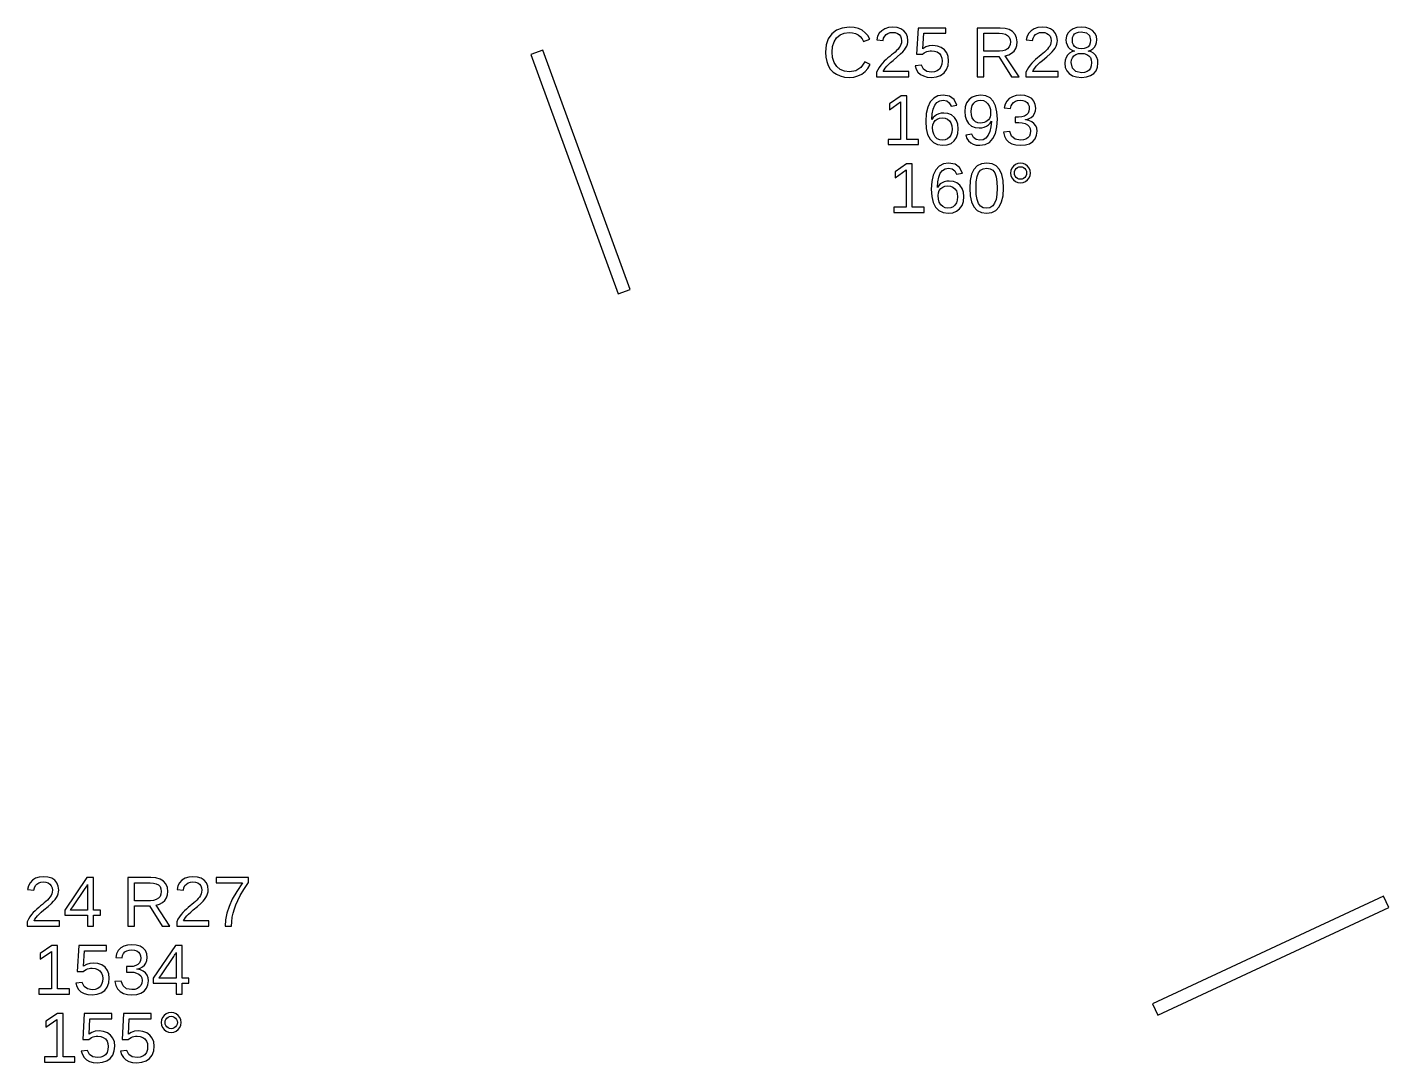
# Model space of a CAD drawing. Extents: x 194 to 2890, y 45 to 1503.
# Drawn here: x 2564 to 2724.3, y 1156 to 1278 of the extents above; entities that cross this region are included whole.
import ezdxf

# ---------------------------------------------------------------- set-up
doc = ezdxf.new("R2010")
doc.units = 0
doc.layers.get('0').update_dxf_attribs({"linetype": 'CONTINUOUS'})

msp = doc.modelspace()

# ---------------------------------------------------------------- linework, layer by layer
for points in [[(2661.31, 1272.09), (2661.81, 1272.22), (2662.26, 1272.44), (2662.66, 1272.73), (2662.99, 1273.11), (2663.26, 1273.56), (2662.62, 1273.88), (2662.15, 1273.22), (2661.55, 1272.82), (2660.81, 1272.69), (2660.23, 1272.76), (2659.73, 1272.97), (2659.32, 1273.33), (2659.01, 1273.8), (2658.83, 1274.37), (2658.77, 1275.02), (2658.83, 1275.68), (2659, 1276.24), (2659.3, 1276.7), (2659.7, 1277.04), (2660.19, 1277.25), (2660.78, 1277.32), (2661.16, 1277.29), (2661.51, 1277.2), (2661.83, 1277.05), (2662.09, 1276.85), (2662.31, 1276.59), (2662.47, 1276.29), (2663.2, 1276.53), (2662.97, 1276.96), (2662.67, 1277.31), (2662.3, 1277.59), (2661.86, 1277.79), (2661.35, 1277.91), (2660.77, 1277.95), (2659.96, 1277.86), (2659.28, 1277.6), (2658.72, 1277.17), (2658.31, 1276.59), (2658.06, 1275.87), (2657.98, 1275.02), (2658.02, 1274.44), (2658.13, 1273.91), (2658.31, 1273.44), (2658.56, 1273.03), (2658.89, 1272.68), (2659.27, 1272.41), (2659.72, 1272.21), (2660.22, 1272.09), (2660.77, 1272.05)], [(2667.79, 1272.75), (2664.8, 1272.75), (2664.9, 1272.95), (2665.03, 1273.14), (2665.2, 1273.35), (2665.4, 1273.56), (2665.65, 1273.79), (2665.94, 1274.04), (2666.45, 1274.46), (2666.83, 1274.8), (2667.09, 1275.06), (2667.28, 1275.28), (2667.43, 1275.5), (2667.55, 1275.72), (2667.63, 1275.94), (2667.68, 1276.16), (2667.7, 1276.38), (2667.65, 1276.84), (2667.49, 1277.23), (2667.23, 1277.54), (2666.88, 1277.77), (2666.43, 1277.9), (2665.9, 1277.95), (2665.41, 1277.9), (2664.98, 1277.77), (2664.61, 1277.54), (2664.32, 1277.24), (2664.13, 1276.88), (2664.02, 1276.45), (2664.77, 1276.38), (2664.84, 1276.66), (2664.96, 1276.9), (2665.13, 1277.09), (2665.35, 1277.23), (2665.61, 1277.32), (2665.9, 1277.35), (2666.2, 1277.32), (2666.46, 1277.23), (2666.67, 1277.09), (2666.82, 1276.89), (2666.92, 1276.65), (2666.95, 1276.35), (2666.93, 1276.13), (2666.87, 1275.92), (2666.79, 1275.73), (2666.67, 1275.55), (2666.53, 1275.37), (2666.36, 1275.2), (2666.18, 1275.03), (2665.99, 1274.86), (2665.78, 1274.69), (2665.56, 1274.52), (2665.35, 1274.34), (2665.13, 1274.15), (2664.91, 1273.94), (2664.7, 1273.72), (2664.5, 1273.49), (2664.31, 1273.23), (2664.14, 1272.95), (2663.99, 1272.65), (2663.99, 1272.13), (2667.79, 1272.13)], [(2671.05, 1272.11), (2671.55, 1272.28), (2671.95, 1272.57), (2672.25, 1272.96), (2672.43, 1273.44), (2672.49, 1274), (2672.44, 1274.5), (2672.27, 1274.93), (2671.99, 1275.29), (2671.62, 1275.57), (2671.17, 1275.73), (2670.64, 1275.79), (2670.19, 1275.75), (2669.8, 1275.63), (2669.46, 1275.42), (2669.57, 1277.24), (2672.16, 1277.24), (2672.16, 1277.86), (2668.9, 1277.86), (2668.71, 1274.78), (2669.42, 1274.78), (2669.6, 1274.92), (2669.77, 1275.02), (2669.94, 1275.1), (2670.11, 1275.15), (2670.3, 1275.18), (2670.49, 1275.19), (2670.84, 1275.15), (2671.15, 1275.04), (2671.4, 1274.86), (2671.58, 1274.61), (2671.69, 1274.32), (2671.73, 1273.98), (2671.69, 1273.6), (2671.58, 1273.27), (2671.4, 1273), (2671.15, 1272.81), (2670.84, 1272.69), (2670.47, 1272.65), (2669.91, 1272.74), (2669.52, 1273.03), (2669.28, 1273.5), (2668.54, 1273.41), (2668.67, 1273.01), (2668.88, 1272.67), (2669.16, 1272.4), (2669.53, 1272.21), (2669.96, 1272.09), (2670.46, 1272.05)], [(2676.62, 1274.51), (2678.4, 1274.51), (2679.89, 1272.13), (2680.79, 1272.13), (2679.16, 1274.6), (2679.57, 1274.71), (2679.91, 1274.9), (2680.19, 1275.15), (2680.4, 1275.46), (2680.52, 1275.82), (2680.56, 1276.22), (2680.5, 1276.7), (2680.33, 1277.1), (2680.03, 1277.43), (2679.63, 1277.67), (2679.14, 1277.82), (2678.54, 1277.86), (2675.84, 1277.86), (2675.84, 1272.13), (2676.62, 1272.13)], [(2685.39, 1272.75), (2682.4, 1272.75), (2682.5, 1272.95), (2682.63, 1273.14), (2682.8, 1273.35), (2683, 1273.56), (2683.25, 1273.79), (2683.54, 1274.04), (2684.05, 1274.46), (2684.43, 1274.8), (2684.7, 1275.06), (2684.88, 1275.28), (2685.03, 1275.5), (2685.15, 1275.72), (2685.23, 1275.94), (2685.28, 1276.16), (2685.3, 1276.38), (2685.25, 1276.84), (2685.09, 1277.23), (2684.84, 1277.54), (2684.48, 1277.77), (2684.04, 1277.9), (2683.5, 1277.95), (2683.01, 1277.9), (2682.58, 1277.77), (2682.21, 1277.54), (2681.92, 1277.24), (2681.73, 1276.88), (2681.63, 1276.45), (2682.38, 1276.38), (2682.44, 1276.66), (2682.56, 1276.9), (2682.73, 1277.09), (2682.95, 1277.23), (2683.21, 1277.32), (2683.5, 1277.35), (2683.81, 1277.32), (2684.06, 1277.23), (2684.27, 1277.09), (2684.43, 1276.89), (2684.52, 1276.65), (2684.55, 1276.35), (2684.53, 1276.13), (2684.48, 1275.92), (2684.39, 1275.73), (2684.27, 1275.55), (2684.13, 1275.37), (2683.97, 1275.2), (2683.79, 1275.03), (2683.59, 1274.86), (2683.38, 1274.69), (2683.17, 1274.52), (2682.95, 1274.34), (2682.73, 1274.15), (2682.51, 1273.94), (2682.3, 1273.72), (2682.1, 1273.49), (2681.91, 1273.23), (2681.74, 1272.95), (2681.59, 1272.65), (2681.59, 1272.13), (2685.39, 1272.13)], [(2688.71, 1272.1), (2689.19, 1272.25), (2689.58, 1272.49), (2689.86, 1272.83), (2690.03, 1273.24), (2690.08, 1273.73), (2690.05, 1274.09), (2689.95, 1274.4), (2689.78, 1274.67), (2689.55, 1274.89), (2689.26, 1275.05), (2688.92, 1275.14), (2688.92, 1275.15), (2689.22, 1275.25), (2689.46, 1275.4), (2689.67, 1275.61), (2689.82, 1275.87), (2689.91, 1276.16), (2689.94, 1276.47), (2689.89, 1276.89), (2689.72, 1277.25), (2689.45, 1277.55), (2689.08, 1277.77), (2688.64, 1277.91), (2688.11, 1277.95), (2687.6, 1277.9), (2687.16, 1277.77), (2686.8, 1277.54), (2686.52, 1277.24), (2686.36, 1276.89), (2686.31, 1276.48), (2686.34, 1276.17), (2686.43, 1275.88), (2686.58, 1275.62), (2686.78, 1275.41), (2687.03, 1275.25), (2687.32, 1275.15), (2687.32, 1275.13), (2687, 1275.04), (2686.73, 1274.89), (2686.49, 1274.67), (2686.32, 1274.39), (2686.21, 1274.08), (2686.17, 1273.72), (2686.23, 1273.23), (2686.4, 1272.82), (2686.69, 1272.49), (2687.08, 1272.24), (2687.56, 1272.1), (2688.13, 1272.05)], [(2676.62, 1275.13), (2676.62, 1277.24), (2678.46, 1277.24), (2678.85, 1277.21), (2679.18, 1277.13), (2679.44, 1276.98), (2679.63, 1276.78), (2679.74, 1276.52), (2679.78, 1276.22), (2679.74, 1275.9), (2679.63, 1275.63), (2679.44, 1275.41), (2679.19, 1275.25), (2678.87, 1275.16), (2678.49, 1275.13)], [(2687.81, 1275.45), (2687.55, 1275.54), (2687.33, 1275.68), (2687.18, 1275.88), (2687.09, 1276.13), (2687.06, 1276.43), (2687.09, 1276.73), (2687.18, 1276.97), (2687.33, 1277.16), (2687.53, 1277.3), (2687.8, 1277.38), (2688.11, 1277.4), (2688.71, 1277.3), (2689.06, 1276.97), (2689.18, 1276.43), (2689.15, 1276.11), (2689.06, 1275.85), (2688.91, 1275.66), (2688.7, 1275.53), (2688.44, 1275.45), (2688.12, 1275.42)], [(2634.97, 1247.07), (2624.7, 1275.26), (2623.3, 1274.74), (2633.56, 1246.55)], [(2687.47, 1272.73), (2687.06, 1273.13), (2686.93, 1273.78), (2686.96, 1274.1), (2687.07, 1274.36), (2687.24, 1274.58), (2687.48, 1274.74), (2687.77, 1274.84), (2688.11, 1274.87), (2688.47, 1274.84), (2688.76, 1274.75), (2689, 1274.6), (2689.18, 1274.39), (2689.29, 1274.13), (2689.32, 1273.8), (2689.29, 1273.42), (2689.19, 1273.12), (2689.03, 1272.89), (2688.8, 1272.73), (2688.5, 1272.63), (2688.14, 1272.6)], [(2668.96, 1264.75), (2667.56, 1264.75), (2667.56, 1269.86), (2666.89, 1269.86), (2665.53, 1268.93), (2665.53, 1268.24), (2666.83, 1269.16), (2666.83, 1264.75), (2665.37, 1264.75), (2665.37, 1264.13), (2668.96, 1264.13)], [(2672.32, 1264.11), (2672.77, 1264.28), (2673.14, 1264.57), (2673.41, 1264.97), (2673.58, 1265.44), (2673.63, 1266.01), (2673.58, 1266.53), (2673.43, 1266.97), (2673.17, 1267.34), (2672.82, 1267.62), (2672.4, 1267.78), (2671.91, 1267.84), (2671.61, 1267.82), (2671.33, 1267.75), (2671.08, 1267.64), (2670.86, 1267.5), (2670.67, 1267.31), (2670.52, 1267.08), (2670.56, 1267.76), (2670.67, 1268.32), (2670.86, 1268.77), (2671.12, 1269.1), (2671.44, 1269.29), (2671.83, 1269.36), (2672.26, 1269.28), (2672.57, 1269.04), (2672.78, 1268.66), (2673.47, 1268.78), (2673.14, 1269.43), (2672.6, 1269.82), (2671.84, 1269.95), (2671.23, 1269.86), (2670.73, 1269.6), (2670.32, 1269.15), (2670.03, 1268.54), (2669.85, 1267.78), (2669.79, 1266.87), (2669.85, 1266.02), (2670.02, 1265.32), (2670.3, 1264.77), (2670.69, 1264.37), (2671.19, 1264.13), (2671.78, 1264.05)], [(2676.78, 1264.14), (2677.29, 1264.4), (2677.7, 1264.84), (2678, 1265.45), (2678.18, 1266.21), (2678.24, 1267.11), (2678.18, 1267.98), (2678.02, 1268.69), (2677.75, 1269.24), (2677.37, 1269.64), (2676.88, 1269.87), (2676.3, 1269.95), (2675.74, 1269.89), (2675.28, 1269.72), (2674.9, 1269.44), (2674.61, 1269.05), (2674.45, 1268.58), (2674.39, 1268.02), (2674.44, 1267.48), (2674.6, 1267.01), (2674.85, 1266.62), (2675.2, 1266.32), (2675.61, 1266.15), (2676.09, 1266.09), (2676.4, 1266.11), (2676.69, 1266.19), (2676.96, 1266.31), (2677.2, 1266.47), (2677.38, 1266.67), (2677.52, 1266.9), (2677.47, 1266.23), (2677.35, 1265.67), (2677.15, 1265.23), (2676.89, 1264.9), (2676.57, 1264.71), (2676.18, 1264.64), (2675.74, 1264.72), (2675.41, 1264.96), (2675.21, 1265.36), (2674.51, 1265.25), (2674.65, 1264.86), (2674.84, 1264.56), (2675.09, 1264.33), (2675.39, 1264.18), (2675.75, 1264.08), (2676.16, 1264.05)], [(2681.53, 1264.1), (2682.01, 1264.24), (2682.4, 1264.49), (2682.68, 1264.82), (2682.85, 1265.23), (2682.9, 1265.71), (2682.86, 1266.06), (2682.74, 1266.36), (2682.54, 1266.63), (2682.27, 1266.83), (2681.94, 1266.98), (2681.54, 1267.06), (2681.54, 1267.07), (2681.9, 1267.18), (2682.2, 1267.33), (2682.44, 1267.54), (2682.61, 1267.79), (2682.71, 1268.09), (2682.74, 1268.43), (2682.69, 1268.87), (2682.53, 1269.25), (2682.27, 1269.55), (2681.9, 1269.77), (2681.46, 1269.91), (2680.93, 1269.95), (2680.43, 1269.91), (2680, 1269.77), (2679.63, 1269.56), (2679.35, 1269.26), (2679.15, 1268.89), (2679.05, 1268.46), (2679.79, 1268.4), (2679.85, 1268.68), (2679.96, 1268.91), (2680.13, 1269.1), (2680.35, 1269.24), (2680.61, 1269.32), (2680.92, 1269.35), (2681.24, 1269.32), (2681.51, 1269.23), (2681.72, 1269.08), (2681.87, 1268.88), (2681.96, 1268.64), (2681.99, 1268.35), (2681.95, 1268.07), (2681.84, 1267.83), (2681.66, 1267.63), (2681.41, 1267.48), (2681.1, 1267.4), (2680.73, 1267.37), (2680.33, 1267.37), (2680.33, 1266.73), (2680.74, 1266.73), (2681.16, 1266.7), (2681.51, 1266.61), (2681.78, 1266.47), (2681.98, 1266.27), (2682.1, 1266.03), (2682.14, 1265.74), (2682.11, 1265.41), (2682, 1265.14), (2681.83, 1264.93), (2681.59, 1264.78), (2681.3, 1264.69), (2680.96, 1264.66), (2680.33, 1264.77), (2679.91, 1265.11), (2679.71, 1265.67), (2678.95, 1265.6), (2679.06, 1265.13), (2679.27, 1264.75), (2679.57, 1264.44), (2679.95, 1264.22), (2680.42, 1264.09), (2680.96, 1264.05)], [(2675.94, 1266.71), (2675.67, 1266.83), (2675.44, 1267.03), (2675.27, 1267.3), (2675.17, 1267.63), (2675.14, 1268.02), (2675.17, 1268.4), (2675.27, 1268.73), (2675.44, 1269), (2675.67, 1269.2), (2675.95, 1269.32), (2676.27, 1269.36), (2676.61, 1269.31), (2676.89, 1269.17), (2677.12, 1268.93), (2677.3, 1268.62), (2677.41, 1268.25), (2677.44, 1267.82), (2677.42, 1267.6), (2677.37, 1267.4), (2677.29, 1267.22), (2677.17, 1267.06), (2677.03, 1266.92), (2676.86, 1266.81), (2676.67, 1266.73), (2676.47, 1266.68), (2676.27, 1266.67)], [(2671.44, 1264.69), (2671.16, 1264.83), (2670.92, 1265.06), (2670.74, 1265.37), (2670.63, 1265.73), (2670.59, 1266.15), (2670.63, 1266.47), (2670.73, 1266.75), (2670.91, 1266.97), (2671.14, 1267.14), (2671.41, 1267.24), (2671.73, 1267.27), (2672.07, 1267.24), (2672.35, 1267.12), (2672.58, 1266.93), (2672.75, 1266.68), (2672.86, 1266.36), (2672.89, 1265.97), (2672.86, 1265.59), (2672.76, 1265.26), (2672.59, 1265), (2672.36, 1264.8), (2672.09, 1264.68), (2671.76, 1264.64)], [(2669.61, 1256.75), (2668.21, 1256.75), (2668.21, 1261.86), (2667.54, 1261.86), (2666.18, 1260.93), (2666.18, 1260.24), (2667.48, 1261.16), (2667.48, 1256.75), (2666.02, 1256.75), (2666.02, 1256.13), (2669.61, 1256.13)], [(2672.97, 1256.11), (2673.42, 1256.28), (2673.79, 1256.57), (2674.07, 1256.97), (2674.23, 1257.44), (2674.28, 1258.01), (2674.23, 1258.53), (2674.08, 1258.97), (2673.82, 1259.34), (2673.47, 1259.62), (2673.05, 1259.78), (2672.56, 1259.84), (2672.26, 1259.82), (2671.98, 1259.75), (2671.73, 1259.64), (2671.51, 1259.5), (2671.32, 1259.31), (2671.17, 1259.08), (2671.21, 1259.76), (2671.32, 1260.32), (2671.51, 1260.77), (2671.77, 1261.1), (2672.1, 1261.29), (2672.48, 1261.36), (2672.91, 1261.28), (2673.23, 1261.04), (2673.43, 1260.66), (2674.13, 1260.78), (2673.79, 1261.43), (2673.25, 1261.82), (2672.49, 1261.95), (2671.88, 1261.86), (2671.38, 1261.6), (2670.97, 1261.15), (2670.68, 1260.54), (2670.5, 1259.78), (2670.44, 1258.87), (2670.5, 1258.02), (2670.67, 1257.32), (2670.95, 1256.77), (2671.34, 1256.37), (2671.84, 1256.13), (2672.43, 1256.05)], [(2677.56, 1256.13), (2678.06, 1256.39), (2678.45, 1256.81), (2678.73, 1257.39), (2678.9, 1258.12), (2678.96, 1259), (2678.91, 1259.89), (2678.75, 1260.63), (2678.48, 1261.21), (2678.1, 1261.62), (2677.6, 1261.87), (2676.98, 1261.95), (2676.35, 1261.87), (2675.84, 1261.62), (2675.46, 1261.21), (2675.19, 1260.64), (2675.03, 1259.9), (2674.98, 1259), (2675.03, 1258.11), (2675.2, 1257.38), (2675.47, 1256.8), (2675.86, 1256.38), (2676.35, 1256.13), (2676.96, 1256.05)], [(2681.25, 1259.67), (2681.53, 1259.78), (2681.77, 1259.97), (2681.96, 1260.21), (2682.08, 1260.48), (2682.12, 1260.79), (2682.08, 1261.1), (2681.97, 1261.37), (2681.78, 1261.61), (2681.53, 1261.8), (2681.26, 1261.91), (2680.95, 1261.95), (2680.64, 1261.91), (2680.36, 1261.8), (2680.12, 1261.61), (2679.93, 1261.37), (2679.82, 1261.09), (2679.78, 1260.79), (2679.82, 1260.49), (2679.93, 1260.22), (2680.13, 1259.97), (2680.37, 1259.78), (2680.64, 1259.67), (2680.95, 1259.63)], [(2676.57, 1256.71), (2676.25, 1256.9), (2676.02, 1257.21), (2675.85, 1257.66), (2675.75, 1258.26), (2675.72, 1259), (2675.75, 1259.76), (2675.85, 1260.36), (2676.01, 1260.81), (2676.25, 1261.11), (2676.57, 1261.29), (2676.98, 1261.36), (2677.38, 1261.29), (2677.7, 1261.11), (2677.93, 1260.8), (2678.09, 1260.35), (2678.18, 1259.75), (2678.22, 1259), (2678.18, 1258.27), (2678.08, 1257.68), (2677.91, 1257.23), (2677.68, 1256.91), (2677.36, 1256.71), (2676.97, 1256.65)], [(2680.76, 1260.08), (2680.59, 1260.15), (2680.44, 1260.27), (2680.32, 1260.43), (2680.25, 1260.6), (2680.23, 1260.79), (2680.25, 1260.98), (2680.32, 1261.15), (2680.44, 1261.31), (2680.59, 1261.43), (2680.76, 1261.5), (2680.95, 1261.52), (2681.14, 1261.5), (2681.31, 1261.43), (2681.46, 1261.31), (2681.58, 1261.16), (2681.65, 1260.99), (2681.67, 1260.79), (2681.65, 1260.6), (2681.58, 1260.42), (2681.46, 1260.27), (2681.31, 1260.15), (2681.14, 1260.08), (2680.95, 1260.06)], [(2672.09, 1256.69), (2671.81, 1256.83), (2671.57, 1257.06), (2671.39, 1257.37), (2671.28, 1257.73), (2671.24, 1258.15), (2671.28, 1258.47), (2671.38, 1258.75), (2671.56, 1258.97), (2671.79, 1259.14), (2672.06, 1259.24), (2672.38, 1259.27), (2672.72, 1259.24), (2673, 1259.12), (2673.23, 1258.93), (2673.4, 1258.68), (2673.51, 1258.36), (2673.54, 1257.97), (2673.51, 1257.59), (2673.41, 1257.26), (2673.24, 1257), (2673.01, 1256.8), (2672.74, 1256.68), (2672.41, 1256.64)], [(2567.79, 1172.75), (2564.8, 1172.75), (2564.9, 1172.95), (2565.03, 1173.14), (2565.2, 1173.35), (2565.4, 1173.56), (2565.65, 1173.79), (2565.94, 1174.04), (2566.45, 1174.46), (2566.83, 1174.8), (2567.09, 1175.06), (2567.28, 1175.28), (2567.43, 1175.5), (2567.55, 1175.72), (2567.63, 1175.94), (2567.68, 1176.16), (2567.7, 1176.38), (2567.65, 1176.84), (2567.49, 1177.23), (2567.23, 1177.54), (2566.88, 1177.77), (2566.43, 1177.9), (2565.9, 1177.95), (2565.41, 1177.9), (2564.98, 1177.77), (2564.61, 1177.54), (2564.32, 1177.24), (2564.13, 1176.88), (2564.02, 1176.45), (2564.77, 1176.38), (2564.84, 1176.66), (2564.96, 1176.9), (2565.13, 1177.09), (2565.35, 1177.23), (2565.61, 1177.32), (2565.9, 1177.35), (2566.2, 1177.32), (2566.46, 1177.23), (2566.67, 1177.09), (2566.82, 1176.89), (2566.92, 1176.65), (2566.95, 1176.35), (2566.93, 1176.13), (2566.87, 1175.92), (2566.79, 1175.73), (2566.67, 1175.55), (2566.53, 1175.37), (2566.36, 1175.2), (2566.18, 1175.03), (2565.99, 1174.86), (2565.78, 1174.69), (2565.56, 1174.52), (2565.35, 1174.34), (2565.13, 1174.15), (2564.91, 1173.94), (2564.7, 1173.72), (2564.5, 1173.49), (2564.31, 1173.23), (2564.14, 1172.95), (2563.99, 1172.65), (2563.99, 1172.13), (2567.79, 1172.13)], [(2571.79, 1173.43), (2572.6, 1173.43), (2572.6, 1174.01), (2571.79, 1174.01), (2571.79, 1177.86), (2571.02, 1177.86), (2568.4, 1174), (2568.4, 1173.43), (2571.1, 1173.43), (2571.1, 1172.13), (2571.79, 1172.13)], [(2569.07, 1174.01), (2569.14, 1174.09), (2569.36, 1174.39), (2570.83, 1176.55), (2570.87, 1176.62), (2570.92, 1176.71), (2570.99, 1176.82), (2571.05, 1176.93), (2571.08, 1177), (2571.1, 1177.04), (2571.1, 1174.01)], [(2576.62, 1174.51), (2578.4, 1174.51), (2579.89, 1172.13), (2580.79, 1172.13), (2579.16, 1174.6), (2579.57, 1174.71), (2579.91, 1174.9), (2580.19, 1175.15), (2580.4, 1175.46), (2580.52, 1175.82), (2580.56, 1176.22), (2580.5, 1176.7), (2580.33, 1177.1), (2580.03, 1177.43), (2579.63, 1177.67), (2579.14, 1177.82), (2578.54, 1177.86), (2575.84, 1177.86), (2575.84, 1172.13), (2576.62, 1172.13)], [(2576.62, 1175.13), (2576.62, 1177.24), (2578.46, 1177.24), (2578.85, 1177.21), (2579.18, 1177.13), (2579.44, 1176.98), (2579.63, 1176.78), (2579.74, 1176.52), (2579.78, 1176.22), (2579.74, 1175.9), (2579.63, 1175.63), (2579.44, 1175.41), (2579.19, 1175.25), (2578.87, 1175.16), (2578.49, 1175.13)], [(2585.39, 1172.75), (2582.4, 1172.75), (2582.5, 1172.95), (2582.63, 1173.14), (2582.8, 1173.35), (2583, 1173.56), (2583.25, 1173.79), (2583.54, 1174.04), (2584.05, 1174.46), (2584.43, 1174.8), (2584.7, 1175.06), (2584.88, 1175.28), (2585.03, 1175.5), (2585.15, 1175.72), (2585.23, 1175.94), (2585.28, 1176.16), (2585.3, 1176.38), (2585.25, 1176.84), (2585.09, 1177.23), (2584.84, 1177.54), (2584.48, 1177.77), (2584.04, 1177.9), (2583.5, 1177.95), (2583.01, 1177.9), (2582.58, 1177.77), (2582.21, 1177.54), (2581.92, 1177.24), (2581.73, 1176.88), (2581.63, 1176.45), (2582.38, 1176.38), (2582.44, 1176.66), (2582.56, 1176.9), (2582.73, 1177.09), (2582.95, 1177.23), (2583.21, 1177.32), (2583.5, 1177.35), (2583.81, 1177.32), (2584.06, 1177.23), (2584.27, 1177.09), (2584.43, 1176.89), (2584.52, 1176.65), (2584.55, 1176.35), (2584.53, 1176.13), (2584.48, 1175.92), (2584.39, 1175.73), (2584.27, 1175.55), (2584.13, 1175.37), (2583.97, 1175.2), (2583.79, 1175.03), (2583.59, 1174.86), (2583.38, 1174.69), (2583.17, 1174.52), (2582.95, 1174.34), (2582.73, 1174.15), (2582.51, 1173.94), (2582.3, 1173.72), (2582.1, 1173.49), (2581.91, 1173.23), (2581.74, 1172.95), (2581.59, 1172.65), (2581.59, 1172.13), (2585.39, 1172.13)], [(2588.08, 1172.65), (2588.14, 1173.17), (2588.24, 1173.67), (2588.38, 1174.16), (2588.56, 1174.66), (2588.78, 1175.17), (2589.08, 1175.74), (2589.5, 1176.44), (2590.03, 1177.27), (2590.03, 1177.86), (2586.24, 1177.86), (2586.24, 1177.24), (2589.32, 1177.24), (2588.66, 1176.23), (2588.14, 1175.3), (2587.76, 1174.44), (2587.5, 1173.65), (2587.35, 1172.88), (2587.3, 1172.13), (2588.06, 1172.13)], [(2724.32, 1174.32), (2723.68, 1175.68), (2696.49, 1163), (2697.13, 1161.64)], [(2568.96, 1164.75), (2567.56, 1164.75), (2567.56, 1169.86), (2566.89, 1169.86), (2565.53, 1168.93), (2565.53, 1168.24), (2566.83, 1169.16), (2566.83, 1164.75), (2565.37, 1164.75), (2565.37, 1164.13), (2568.96, 1164.13)], [(2572.21, 1164.11), (2572.7, 1164.28), (2573.11, 1164.57), (2573.41, 1164.96), (2573.59, 1165.44), (2573.65, 1166), (2573.59, 1166.5), (2573.43, 1166.93), (2573.15, 1167.29), (2572.77, 1167.57), (2572.32, 1167.73), (2571.8, 1167.79), (2571.35, 1167.75), (2570.96, 1167.63), (2570.61, 1167.42), (2570.72, 1169.24), (2573.32, 1169.24), (2573.32, 1169.86), (2570.06, 1169.86), (2569.87, 1166.78), (2570.58, 1166.78), (2570.75, 1166.92), (2570.92, 1167.02), (2571.09, 1167.1), (2571.27, 1167.15), (2571.45, 1167.18), (2571.65, 1167.19), (2572, 1167.15), (2572.3, 1167.04), (2572.55, 1166.86), (2572.74, 1166.61), (2572.85, 1166.32), (2572.89, 1165.98), (2572.85, 1165.6), (2572.74, 1165.27), (2572.56, 1165), (2572.3, 1164.81), (2572, 1164.69), (2571.63, 1164.65), (2571.07, 1164.74), (2570.68, 1165.03), (2570.44, 1165.5), (2569.7, 1165.41), (2569.83, 1165.01), (2570.03, 1164.67), (2570.32, 1164.4), (2570.68, 1164.21), (2571.12, 1164.09), (2571.62, 1164.05)], [(2576.9, 1164.1), (2577.38, 1164.24), (2577.76, 1164.49), (2578.04, 1164.82), (2578.21, 1165.23), (2578.27, 1165.71), (2578.23, 1166.06), (2578.11, 1166.36), (2577.91, 1166.63), (2577.64, 1166.83), (2577.31, 1166.98), (2576.91, 1167.06), (2576.91, 1167.07), (2577.27, 1167.18), (2577.57, 1167.33), (2577.8, 1167.54), (2577.97, 1167.79), (2578.08, 1168.09), (2578.11, 1168.43), (2578.06, 1168.87), (2577.9, 1169.25), (2577.63, 1169.55), (2577.27, 1169.77), (2576.82, 1169.91), (2576.29, 1169.95), (2575.8, 1169.91), (2575.37, 1169.77), (2575, 1169.56), (2574.71, 1169.26), (2574.52, 1168.89), (2574.42, 1168.46), (2575.15, 1168.4), (2575.21, 1168.68), (2575.33, 1168.91), (2575.5, 1169.1), (2575.72, 1169.24), (2575.98, 1169.32), (2576.28, 1169.35), (2576.61, 1169.32), (2576.88, 1169.23), (2577.09, 1169.08), (2577.24, 1168.88), (2577.33, 1168.64), (2577.36, 1168.35), (2577.32, 1168.07), (2577.21, 1167.83), (2577.03, 1167.63), (2576.77, 1167.48), (2576.46, 1167.4), (2576.09, 1167.37), (2575.69, 1167.37), (2575.69, 1166.73), (2576.11, 1166.73), (2576.53, 1166.7), (2576.87, 1166.61), (2577.15, 1166.47), (2577.35, 1166.27), (2577.47, 1166.03), (2577.51, 1165.74), (2577.47, 1165.41), (2577.37, 1165.14), (2577.19, 1164.93), (2576.96, 1164.78), (2576.67, 1164.69), (2576.32, 1164.66), (2575.69, 1164.77), (2575.28, 1165.11), (2575.07, 1165.67), (2574.32, 1165.6), (2574.43, 1165.13), (2574.63, 1164.75), (2574.93, 1164.44), (2575.32, 1164.22), (2575.78, 1164.09), (2576.32, 1164.05)], [(2582.22, 1165.43), (2583.02, 1165.43), (2583.02, 1166.01), (2582.22, 1166.01), (2582.22, 1169.86), (2581.45, 1169.86), (2578.83, 1166), (2578.83, 1165.43), (2581.53, 1165.43), (2581.53, 1164.13), (2582.22, 1164.13)], [(2579.5, 1166.01), (2579.57, 1166.09), (2579.79, 1166.39), (2581.25, 1168.55), (2581.3, 1168.62), (2581.35, 1168.71), (2581.41, 1168.82), (2581.47, 1168.93), (2581.51, 1169), (2581.53, 1169.04), (2581.53, 1166.01)], [(2569.61, 1156.75), (2568.21, 1156.75), (2568.21, 1161.86), (2567.54, 1161.86), (2566.18, 1160.93), (2566.18, 1160.24), (2567.48, 1161.16), (2567.48, 1156.75), (2566.02, 1156.75), (2566.02, 1156.13), (2569.61, 1156.13)], [(2572.86, 1156.11), (2573.36, 1156.28), (2573.76, 1156.57), (2574.06, 1156.96), (2574.24, 1157.44), (2574.3, 1158), (2574.25, 1158.5), (2574.08, 1158.93), (2573.8, 1159.29), (2573.43, 1159.57), (2572.98, 1159.73), (2572.45, 1159.79), (2572, 1159.75), (2571.61, 1159.63), (2571.27, 1159.42), (2571.38, 1161.24), (2573.97, 1161.24), (2573.97, 1161.86), (2570.71, 1161.86), (2570.52, 1158.78), (2571.23, 1158.78), (2571.4, 1158.92), (2571.57, 1159.02), (2571.75, 1159.1), (2571.92, 1159.15), (2572.11, 1159.18), (2572.3, 1159.19), (2572.65, 1159.15), (2572.95, 1159.04), (2573.2, 1158.86), (2573.39, 1158.61), (2573.5, 1158.32), (2573.54, 1157.98), (2573.5, 1157.6), (2573.39, 1157.27), (2573.21, 1157), (2572.96, 1156.81), (2572.65, 1156.69), (2572.28, 1156.65), (2571.72, 1156.74), (2571.33, 1157.03), (2571.09, 1157.5), (2570.35, 1157.41), (2570.48, 1157.01), (2570.68, 1156.67), (2570.97, 1156.4), (2571.34, 1156.21), (2571.77, 1156.09), (2572.27, 1156.05)], [(2577.49, 1156.11), (2577.99, 1156.28), (2578.4, 1156.57), (2578.7, 1156.96), (2578.88, 1157.44), (2578.94, 1158), (2578.88, 1158.5), (2578.71, 1158.93), (2578.43, 1159.29), (2578.06, 1159.57), (2577.61, 1159.73), (2577.08, 1159.79), (2576.64, 1159.75), (2576.24, 1159.63), (2575.9, 1159.42), (2576.01, 1161.24), (2578.6, 1161.24), (2578.6, 1161.86), (2575.34, 1161.86), (2575.15, 1158.78), (2575.87, 1158.78), (2576.04, 1158.92), (2576.21, 1159.02), (2576.38, 1159.1), (2576.56, 1159.15), (2576.74, 1159.18), (2576.93, 1159.19), (2577.29, 1159.15), (2577.59, 1159.04), (2577.84, 1158.86), (2578.03, 1158.61), (2578.14, 1158.32), (2578.17, 1157.98), (2578.14, 1157.6), (2578.03, 1157.27), (2577.84, 1157), (2577.59, 1156.81), (2577.28, 1156.69), (2576.92, 1156.65), (2576.36, 1156.74), (2575.96, 1157.03), (2575.73, 1157.5), (2574.98, 1157.41), (2575.11, 1157.01), (2575.32, 1156.67), (2575.61, 1156.4), (2575.97, 1156.21), (2576.4, 1156.09), (2576.9, 1156.05)], [(2581.25, 1159.67), (2581.53, 1159.78), (2581.77, 1159.97), (2581.96, 1160.21), (2582.08, 1160.48), (2582.12, 1160.79), (2582.08, 1161.1), (2581.97, 1161.37), (2581.78, 1161.61), (2581.53, 1161.8), (2581.26, 1161.91), (2580.95, 1161.95), (2580.64, 1161.91), (2580.36, 1161.8), (2580.12, 1161.61), (2579.93, 1161.37), (2579.82, 1161.09), (2579.78, 1160.79), (2579.82, 1160.49), (2579.93, 1160.22), (2580.13, 1159.97), (2580.37, 1159.78), (2580.64, 1159.67), (2580.95, 1159.63)], [(2580.76, 1160.08), (2580.59, 1160.15), (2580.44, 1160.27), (2580.32, 1160.43), (2580.25, 1160.6), (2580.23, 1160.79), (2580.25, 1160.98), (2580.32, 1161.15), (2580.44, 1161.31), (2580.59, 1161.43), (2580.76, 1161.5), (2580.95, 1161.52), (2581.14, 1161.5), (2581.31, 1161.43), (2581.46, 1161.31), (2581.58, 1161.16), (2581.65, 1160.99), (2581.67, 1160.79), (2581.65, 1160.6), (2581.58, 1160.42), (2581.46, 1160.27), (2581.31, 1160.15), (2581.14, 1160.08), (2580.95, 1160.06)]]:
    msp.add_lwpolyline(points, close=True)

doc.saveas('drawing.dxf')
